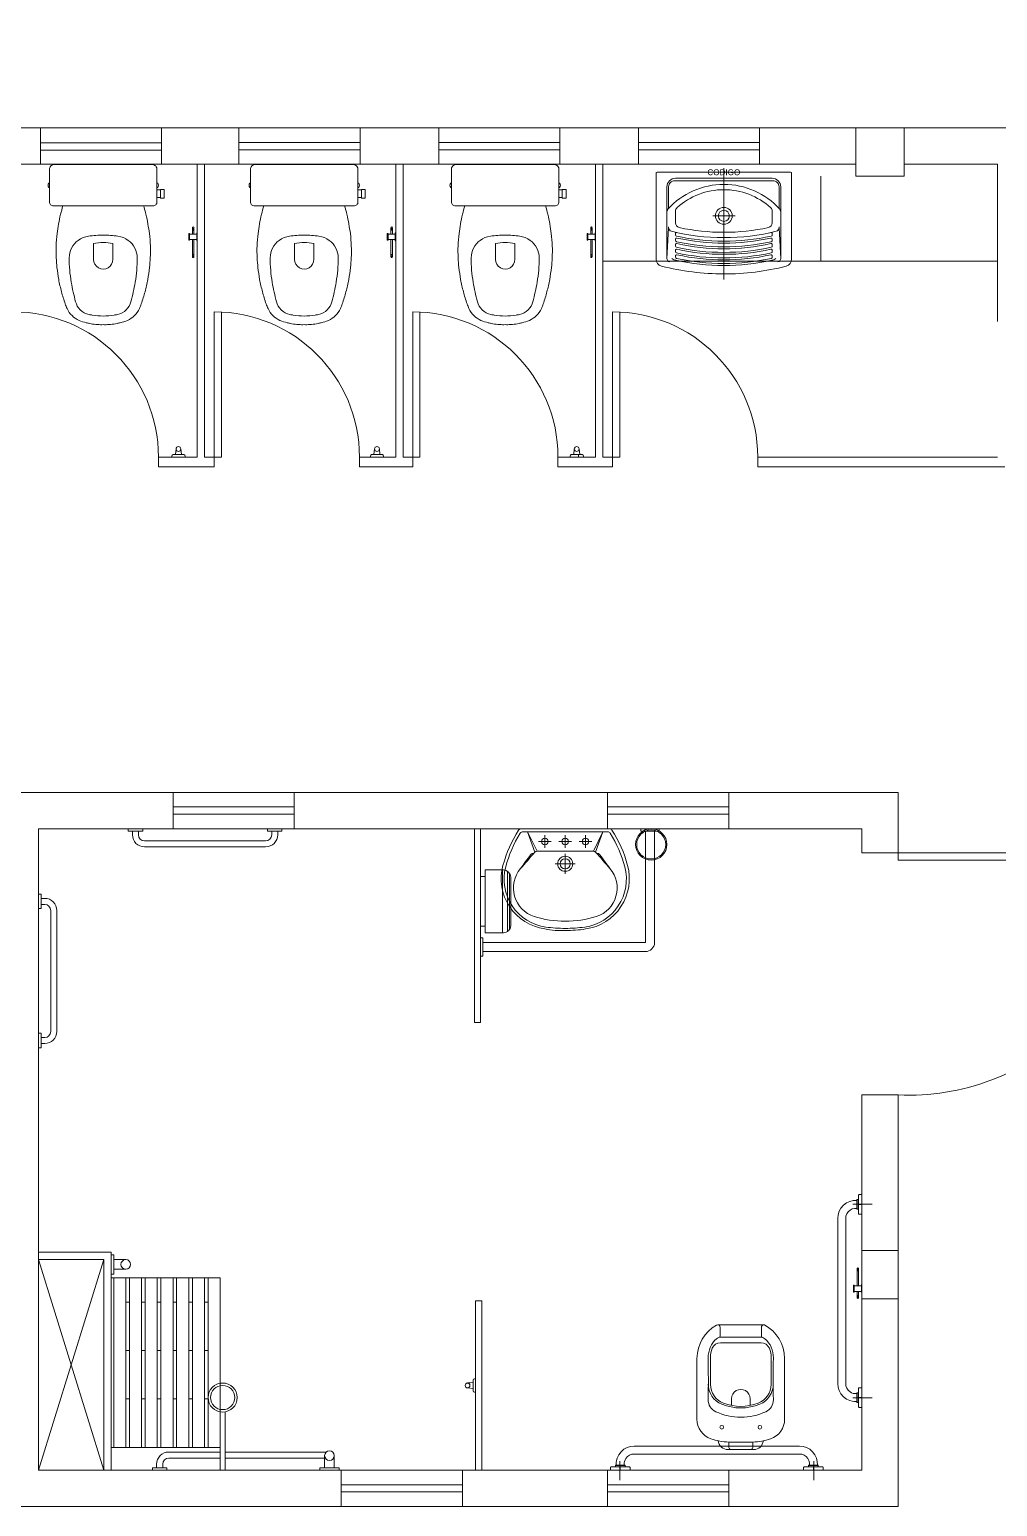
# Model space of a CAD drawing. Header units: millimetres. Extents: x 206 to 837, y 40 to 323.
# Drawn here: x 692.22 to 696.21, y 267.4 to 273.5 of the extents above; entities that cross this region are included whole.
import ezdxf
from ezdxf.enums import TextEntityAlignment as Align

# ---------------------------------------------------------------- set-up
doc = ezdxf.new("R2010")
doc.units = ezdxf.units.MM
doc.linetypes.add('CONTINU', pattern=[0])
doc.linetypes.add('HIDDEN2', pattern=[4.7625, 3.175, -1.5875])
doc.layers.add('I-ARQ', color=8, linetype='Continuous', lineweight=0)
doc.styles.get("Standard").update_dxf_attribs({"font": 'arial.ttf'})

msp = doc.modelspace()

# ---------------------------------------------------------------- linework, layer by layer
at = {"layer": 'I-ARQ'}
for p, q in [((689.684, 273.0968), (695.629, 273.0968)), ((689.684, 273.0968), (695.629, 273.0968)), ((695.829, 273.0968), (695.629, 273.0968)), ((695.629, 273.0968), (695.629, 272.8968)), ((695.829, 273.0968), (696.364, 273.0968)), ((695.829, 273.0968), (696.364, 273.0968)), ((695.829, 272.8968), (695.829, 273.0968)), ((689.684, 272.9468), (694.584, 272.9468)), ((689.684, 272.9468), (694.584, 272.9468)), ((692.3197, 272.945), (692.7221, 272.945)), ((692.909, 271.7368), (692.909, 272.945)), ((692.939, 271.7368), (692.939, 272.945)), ((693.1497, 272.945), (693.5521, 272.945)), ((693.729, 272.9468), (693.729, 271.7368)), ((693.759, 272.9468), (693.759, 271.7368)), ((693.9797, 272.945), (694.3821, 272.945)), ((694.554, 272.9468), (694.554, 271.7368)), ((694.584, 272.9468), (695.629, 272.9468)), ((694.584, 272.9468), (694.584, 271.7368)), ((694.584, 272.9468), (695.629, 272.9468)), ((695.829, 272.9468), (696.214, 272.9468)), ((695.829, 272.9468), (696.214, 272.9468)), ((696.214, 272.2968), (696.214, 272.9468)), ((692.2989, 272.7917), (692.2989, 272.9242)), ((692.7429, 272.9242), (692.7429, 272.7917)), ((693.1289, 272.7917), (693.1289, 272.9242)), ((693.5729, 272.9242), (693.5729, 272.7917)), ((693.9589, 272.7917), (693.9589, 272.9242)), ((694.4029, 272.9242), (694.4029, 272.7917)), ((695.084, 272.9309), (695.084, 272.4706)), ((695.484, 272.5468), (695.484, 272.8968)), ((695.629, 272.8968), (695.829, 272.8968)), ((692.7259, 272.775), (692.3159, 272.775)), ((693.5559, 272.775), (693.1459, 272.775)), ((694.3859, 272.775), (693.9759, 272.775)), ((692.874, 272.6339), (692.874, 272.6597)), ((692.8776, 272.6339), (692.8776, 272.6597)), ((692.8776, 272.6584), (692.907, 272.6584)), ((692.8893, 272.6846), (692.8893, 272.6584)), ((692.8953, 272.6807), (692.8893, 272.6807)), ((692.8953, 272.6786), (692.8893, 272.6786)), ((692.8953, 272.6746), (692.8893, 272.6746)), ((692.8953, 272.6846), (692.8953, 272.6584)), ((692.907, 272.6318), (692.907, 272.6618)), ((693.694, 272.6339), (693.694, 272.6597)), ((693.6976, 272.6339), (693.6976, 272.6597)), ((693.6976, 272.6584), (693.727, 272.6584)), ((693.7093, 272.6846), (693.7093, 272.6584)), ((693.7153, 272.6807), (693.7093, 272.6807)), ((693.7153, 272.6786), (693.7093, 272.6786)), ((693.7153, 272.6746), (693.7093, 272.6746)), ((693.7153, 272.6846), (693.7153, 272.6584)), ((693.727, 272.6318), (693.727, 272.6618)), ((694.519, 272.6339), (694.519, 272.6597)), ((694.5226, 272.6339), (694.5226, 272.6597)), ((694.5226, 272.6584), (694.552, 272.6584)), ((694.5343, 272.6846), (694.5343, 272.6584)), ((694.5403, 272.6807), (694.5343, 272.6807)), ((694.5403, 272.6786), (694.5343, 272.6786)), ((694.5403, 272.6746), (694.5343, 272.6746)), ((694.5403, 272.6846), (694.5403, 272.6584)), ((694.552, 272.6318), (694.552, 272.6618)), ((694.849, 272.5555), (694.856, 272.6844)), ((695.319, 272.5555), (695.312, 272.6844)), ((692.8776, 272.6353), (692.907, 272.6353)), ((692.8893, 272.6353), (692.8893, 272.5638)), ((692.8953, 272.6353), (692.8953, 272.5638)), ((693.6976, 272.6353), (693.727, 272.6353)), ((693.7093, 272.6353), (693.7093, 272.5638)), ((693.7153, 272.6353), (693.7153, 272.5638)), ((694.5226, 272.6353), (694.552, 272.6353)), ((694.5343, 272.6353), (694.5343, 272.5638)), ((694.5403, 272.6353), (694.5403, 272.5638)), ((692.8953, 272.5738), (692.8893, 272.5738)), ((692.8953, 272.5688), (692.8893, 272.5688)), ((692.8953, 272.5655), (692.8893, 272.5655)), ((692.8952, 272.563), (692.8894, 272.563)), ((693.7153, 272.5738), (693.7093, 272.5738)), ((693.7153, 272.5688), (693.7093, 272.5688)), ((693.7153, 272.5655), (693.7093, 272.5655)), ((693.7152, 272.563), (693.7094, 272.563)), ((694.5403, 272.5738), (694.5343, 272.5738)), ((694.5403, 272.5688), (694.5343, 272.5688)), ((694.5403, 272.5655), (694.5343, 272.5655)), ((694.5402, 272.563), (694.5344, 272.563)), ((692.979, 271.7368), (692.979, 272.3368)), ((693.009, 272.3368), (693.009, 271.7368)), ((693.799, 271.7368), (693.799, 272.3368)), ((693.829, 272.3368), (693.829, 271.7368)), ((694.624, 271.7368), (694.624, 272.3368)), ((694.654, 272.3368), (694.654, 271.7368)), ((692.749, 271.7368), (692.909, 271.7368)), ((692.749, 271.7368), (692.749, 271.6968)), ((692.8041, 271.7368), (692.8041, 271.7418)), ((692.859, 271.7368), (692.8041, 271.7368)), ((692.854, 271.7468), (692.8091, 271.7468)), ((692.8188, 271.7468), (692.8214, 271.7703)), ((692.8439, 271.7468), (692.8414, 271.7703)), ((692.859, 271.7368), (692.859, 271.7418)), ((692.979, 271.7368), (692.939, 271.7368)), ((692.979, 271.7368), (692.979, 271.6968)), ((693.009, 271.7368), (692.979, 271.7368)), ((693.579, 271.7368), (693.729, 271.7368)), ((693.579, 271.7368), (693.579, 271.6968)), ((693.6241, 271.7368), (693.6241, 271.7418)), ((693.679, 271.7368), (693.6241, 271.7368)), ((693.674, 271.7468), (693.6291, 271.7468)), ((693.6388, 271.7468), (693.6414, 271.7703)), ((693.6639, 271.7468), (693.6614, 271.7703)), ((693.679, 271.7368), (693.679, 271.7418)), ((693.799, 271.7368), (693.759, 271.7368)), ((693.799, 271.7368), (693.799, 271.6968)), ((693.829, 271.7368), (693.799, 271.7368)), ((694.399, 271.7368), (694.554, 271.7368)), ((694.399, 271.7368), (694.399, 271.6968)), ((694.4491, 271.7368), (694.4491, 271.7418)), ((694.504, 271.7368), (694.4491, 271.7368)), ((694.499, 271.7468), (694.4541, 271.7468)), ((694.4638, 271.7468), (694.4664, 271.7703)), ((694.484, 271.7368), (694.484, 271.7468)), ((694.4889, 271.7468), (694.4864, 271.7703)), ((694.504, 271.7368), (694.504, 271.7418)), ((694.624, 271.7368), (694.584, 271.7368)), ((694.624, 271.7368), (694.624, 271.6968)), ((694.654, 271.7368), (694.624, 271.7368)), ((695.224, 271.7368), (695.224, 271.6968)), ((695.224, 271.7368), (696.214, 271.7368)), ((695.224, 271.7368), (695.224, 271.6968)), ((692.909, 271.6968), (692.749, 271.6968)), ((692.979, 271.6968), (692.759, 271.6968)), ((693.739, 271.6968), (693.579, 271.6968)), ((693.799, 271.6968), (693.579, 271.6968)), ((694.559, 271.6968), (694.399, 271.6968)), ((694.624, 271.6968), (694.404, 271.6968)), ((696.244, 271.6968), (695.224, 271.6968)), ((695.804, 270.3512), (692.109, 270.3512)), ((692.809, 270.2012), (692.809, 270.3512)), ((693.309, 270.2012), (693.309, 270.3512)), ((694.604, 270.2012), (694.604, 270.3512)), ((695.104, 270.2012), (695.104, 270.3512)), ((695.804, 270.1012), (695.804, 270.3512)), ((695.654, 270.2012), (692.254, 270.2012)), ((692.254, 267.5512), (692.254, 270.2012)), ((692.624, 270.1912), (692.624, 270.2012)), ((692.684, 270.1912), (692.684, 270.2012)), ((693.199, 270.1912), (693.199, 270.2012)), ((693.259, 270.1912), (693.259, 270.2012)), ((694.054, 269.4012), (694.054, 270.2012)), ((694.054, 269.4012), (694.054, 270.2012)), ((694.079, 269.4012), (694.079, 270.2012)), ((694.079, 269.4012), (694.079, 270.2012)), ((694.6112, 270.2012), (694.2468, 270.2012)), ((695.654, 270.1012), (695.654, 270.2012)), ((692.624, 270.1912), (692.684, 270.1912)), ((692.6415, 270.1762), (692.6415, 270.1912)), ((692.6665, 270.1912), (692.6665, 270.1762)), ((692.6915, 270.1512), (693.1915, 270.1512)), ((693.199, 270.1912), (693.259, 270.1912)), ((693.2165, 270.1762), (693.2165, 270.1912)), ((693.2415, 270.1912), (693.2415, 270.1762)), ((693.1915, 270.1262), (692.6915, 270.1262)), ((695.654, 270.1012), (695.804, 270.1012)), ((695.804, 270.1012), (696.804, 270.1012)), ((695.804, 270.0712), (695.804, 270.1012)), ((694.0981, 270.0312), (694.174, 270.0312)), ((694.0981, 269.7712), (694.0981, 270.0312)), ((694.1696, 269.7712), (694.1696, 270.0312)), ((694.19, 269.7758), (694.19, 270.0266)), ((694.1993, 269.7851), (694.1993, 270.0173)), ((696.804, 270.0712), (695.804, 270.0712)), ((694.079, 270.0042), (694.0981, 270.0042)), ((694.079, 270.0042), (694.079, 269.7983)), ((694.204, 269.8012), (694.204, 270.0012)), ((692.264, 269.9312), (692.254, 269.9312)), ((692.264, 269.8712), (692.264, 269.9312)), ((692.264, 269.9137), (692.279, 269.9137)), ((692.264, 269.8712), (692.254, 269.8712)), ((692.279, 269.8887), (692.264, 269.8887)), ((692.304, 269.3637), (692.304, 269.8637)), ((692.329, 269.8637), (692.329, 269.3637)), ((694.079, 269.7983), (694.0981, 269.7983)), ((694.0981, 269.7712), (694.174, 269.7712)), ((692.264, 269.3562), (692.254, 269.3562)), ((692.264, 269.2962), (692.264, 269.3562)), ((694.054, 269.4012), (694.079, 269.4012)), ((694.054, 269.4012), (694.079, 269.4012)), ((692.264, 269.2962), (692.254, 269.2962)), ((692.264, 269.3387), (692.279, 269.3387)), ((692.279, 269.3137), (692.264, 269.3137)), ((695.654, 268.4593), (695.654, 269.1012)), ((695.654, 269.1012), (695.804, 269.1012)), ((695.804, 268.4593), (695.804, 269.1012)), ((695.6173, 268.6502), (695.6961, 268.6502)), ((692.254, 268.4512), (692.554, 268.4512)), ((692.554, 268.4512), (692.554, 267.5512)), ((692.564, 268.4412), (692.554, 268.4412)), ((692.564, 268.3612), (692.564, 268.4412)), ((695.804, 268.4593), (695.654, 268.4593)), ((695.654, 268.4593), (695.654, 268.2593)), ((695.804, 268.2593), (695.804, 268.4593)), ((692.254, 268.4212), (692.524, 268.4212)), ((692.524, 268.4212), (692.254, 267.5512)), ((692.524, 267.5512), (692.254, 268.4212)), ((692.524, 268.4212), (692.524, 267.5512)), ((692.564, 268.4212), (692.614, 268.4212)), ((692.564, 268.3812), (692.614, 268.3812)), ((695.6343, 268.3128), (695.6343, 268.3842)), ((695.6403, 268.3826), (695.6343, 268.3826)), ((695.6403, 268.3793), (695.6343, 268.3793)), ((695.6403, 268.3742), (695.6343, 268.3742)), ((695.6402, 268.3851), (695.6344, 268.3851)), ((695.6403, 268.3128), (695.6403, 268.3842)), ((692.564, 268.3612), (692.554, 268.3612)), ((692.554, 268.3455), (693.004, 268.3455)), ((692.564, 267.6455), (692.564, 268.3455)), ((692.614, 267.6455), (692.614, 268.3455)), ((692.624, 268.3455), (692.954, 268.3455)), ((692.629, 267.6455), (692.629, 268.3455)), ((692.679, 267.6455), (692.679, 268.3455)), ((692.694, 267.6455), (692.694, 268.3455)), ((692.744, 267.6455), (692.744, 268.3455)), ((692.759, 267.6455), (692.759, 268.3455)), ((692.809, 267.6455), (692.809, 268.3455)), ((692.824, 267.6455), (692.824, 268.3455)), ((692.874, 267.6455), (692.874, 268.3455)), ((692.889, 267.6455), (692.889, 268.3455)), ((692.939, 267.6455), (692.939, 268.3455)), ((692.954, 267.6455), (692.954, 268.3455)), ((693.004, 267.6455), (693.004, 268.3455)), ((695.619, 268.3141), (695.619, 268.2883)), ((695.6226, 268.3141), (695.6226, 268.2883)), ((695.6226, 268.3128), (695.652, 268.3128)), ((695.652, 268.3162), (695.652, 268.2862)), ((692.629, 268.2455), (692.614, 268.2455)), ((692.694, 268.2455), (692.679, 268.2455)), ((692.759, 268.2455), (692.744, 268.2455)), ((692.824, 268.2455), (692.809, 268.2455)), ((692.889, 268.2455), (692.874, 268.2455)), ((692.954, 268.2455), (692.939, 268.2455)), ((694.059, 268.2512), (694.059, 267.5512)), ((694.059, 268.2512), (694.084, 268.2512)), ((694.059, 268.2512), (694.059, 267.5512)), ((694.059, 268.2512), (694.084, 268.2512)), ((694.084, 268.2512), (694.084, 267.5512)), ((694.084, 268.2512), (694.084, 267.5512)), ((695.6226, 268.2896), (695.652, 268.2896)), ((695.6343, 268.2635), (695.6343, 268.2896)), ((695.6403, 268.2735), (695.6343, 268.2735)), ((695.6403, 268.2695), (695.6343, 268.2695)), ((695.6403, 268.2673), (695.6343, 268.2673)), ((695.6403, 268.2635), (695.6403, 268.2896)), ((695.654, 268.2593), (695.804, 268.2593)), ((695.654, 267.5512), (695.654, 268.2593)), ((695.804, 267.4012), (695.804, 268.2593)), ((692.629, 268.0455), (692.614, 268.0455)), ((692.694, 268.0455), (692.679, 268.0455)), ((692.759, 268.0455), (692.744, 268.0455)), ((692.824, 268.0455), (692.809, 268.0455)), ((692.889, 268.0455), (692.874, 268.0455)), ((692.954, 268.0455), (692.939, 268.0455)), ((694.049, 267.9139), (694.0256, 267.9114)), ((694.049, 267.9136), (694.0256, 267.911)), ((694.049, 267.8889), (694.0256, 267.8914)), ((694.049, 267.8885), (694.0256, 267.891)), ((694.049, 267.8788), (694.049, 267.9236)), ((694.049, 267.9236), (694.049, 267.8788)), ((694.059, 267.9286), (694.054, 267.9286)), ((694.059, 267.9286), (694.054, 267.9286)), ((694.059, 267.8738), (694.059, 267.9286)), ((694.059, 267.9286), (694.059, 267.8738)), ((692.629, 267.8455), (692.614, 267.8455)), ((692.694, 267.8455), (692.679, 267.8455)), ((692.759, 267.8455), (692.744, 267.8455)), ((692.824, 267.8455), (692.809, 267.8455)), ((692.889, 267.8455), (692.874, 267.8455)), ((692.954, 267.8455), (692.939, 267.8455)), ((694.059, 267.8738), (694.054, 267.8738)), ((694.059, 267.8738), (694.054, 267.8738)), ((695.6173, 267.8502), (695.6961, 267.8502)), ((693.004, 267.5512), (693.004, 267.7921)), ((693.024, 267.5512), (693.024, 267.7921)), ((692.554, 267.6455), (693.004, 267.6455)), ((692.954, 267.6455), (692.564, 267.6455)), ((692.7415, 267.5762), (692.7415, 267.5612)), ((692.7665, 267.5612), (692.7665, 267.5762)), ((693.004, 267.6262), (692.7915, 267.6262)), ((692.7915, 267.6012), (693.004, 267.6012)), ((693.4421, 267.6262), (693.024, 267.6262)), ((693.024, 267.6012), (693.4353, 267.6012)), ((693.4353, 267.5612), (693.4353, 267.6112)), ((693.4753, 267.5612), (693.4753, 267.6112)), ((694.6551, 267.588), (694.6551, 267.5092)), ((695.4551, 267.588), (695.4551, 267.5092)), ((692.254, 267.5512), (695.654, 267.5512)), ((692.554, 267.5512), (694.0565, 267.5512)), ((692.724, 267.5612), (692.784, 267.5612)), ((692.724, 267.5612), (692.724, 267.5512)), ((692.784, 267.5612), (692.784, 267.5512)), ((693.4953, 267.5612), (693.4153, 267.5612)), ((693.4153, 267.5612), (693.4153, 267.5512)), ((693.4953, 267.5612), (693.4953, 267.5512)), ((693.504, 267.5512), (693.504, 267.4012)), ((694.004, 267.5512), (694.004, 267.4012)), ((694.604, 267.5512), (694.604, 267.4012)), ((695.104, 267.5512), (695.104, 267.4012)), ((692.109, 267.4012), (695.804, 267.4012))]:
    msp.add_line(p, q, dxfattribs=at)
at = {"layer": 'I-ARQ', "linetype": 'HIDDEN2'}
for p, q in [((692.2615, 273.0968), (692.2615, 272.9468)), ((692.2615, 273.095), (692.2615, 272.945)), ((692.7615, 272.945), (692.7615, 273.095)), ((692.7615, 272.945), (692.7615, 273.095)), ((693.0815, 273.0968), (693.0815, 272.9468)), ((693.0815, 273.0968), (693.0815, 272.9468)), ((693.5815, 272.9468), (693.5815, 273.0968)), ((693.5815, 272.9468), (693.5815, 273.0968)), ((693.9065, 273.0968), (693.9065, 272.9468)), ((693.9065, 273.0968), (693.9065, 272.9468)), ((694.4065, 272.9468), (694.4065, 273.0968)), ((694.4065, 272.9468), (694.4065, 273.0968)), ((694.7315, 273.0968), (694.7315, 272.9468)), ((694.7315, 273.0968), (694.7315, 272.9468)), ((695.2315, 272.9468), (695.2315, 273.0968)), ((695.2315, 272.9468), (695.2315, 273.0968)), ((692.7615, 273.035), (692.2615, 273.035)), ((692.7615, 273.035), (692.2615, 273.035)), ((692.2615, 273.005), (692.7615, 273.005)), ((692.2615, 273.005), (692.7615, 273.005)), ((693.5815, 273.0368), (693.0815, 273.0368)), ((693.5815, 273.0368), (693.0815, 273.0368)), ((693.0815, 273.0068), (693.5815, 273.0068)), ((693.0815, 273.0068), (693.5815, 273.0068)), ((694.4065, 273.0368), (693.9065, 273.0368)), ((694.4065, 273.0368), (693.9065, 273.0368)), ((693.9065, 273.0068), (694.4065, 273.0068)), ((693.9065, 273.0068), (694.4065, 273.0068)), ((695.2315, 273.0368), (694.7315, 273.0368)), ((695.2315, 273.0368), (694.7315, 273.0368)), ((694.7315, 273.0068), (695.2315, 273.0068)), ((694.7315, 273.0068), (695.2315, 273.0068)), ((696.214, 272.5468), (694.584, 272.5468)), ((693.309, 270.2912), (692.809, 270.2912)), ((693.309, 270.2612), (692.809, 270.2612)), ((694.604, 270.2912), (695.104, 270.2912)), ((694.604, 270.2612), (695.104, 270.2612)), ((694.004, 267.4912), (693.504, 267.4912)), ((694.004, 267.4612), (693.504, 267.4612)), ((694.604, 267.4912), (695.104, 267.4912)), ((694.604, 267.4612), (695.104, 267.4612))]:
    msp.add_line(p, q, dxfattribs=at)
at = {"layer": 'I-ARQ', "linetype": 'ByBlock'}
for p, q in [((692.7729, 272.843), (692.7569, 272.843)), ((692.7569, 272.807), (692.7569, 272.843)), ((692.7729, 272.843), (692.7729, 272.807)), ((693.6029, 272.843), (693.5869, 272.843)), ((693.5869, 272.807), (693.5869, 272.843)), ((693.6029, 272.843), (693.6029, 272.807)), ((694.4329, 272.843), (694.4169, 272.843)), ((694.4169, 272.807), (694.4169, 272.843)), ((694.4329, 272.843), (694.4329, 272.807)), ((692.7729, 272.807), (692.7569, 272.807)), ((693.6029, 272.807), (693.5869, 272.807)), ((694.4329, 272.807), (694.4169, 272.807))]:
    msp.add_line(p, q, dxfattribs=at)
at = {"layer": 'I-ARQ', "extrusion": (-2.21397e-44, -1.84636e-46, -1)}
for p, q in [((694.7415, 270.2012), (694.7415, 270.1918)), ((694.8165, 270.2012), (694.8165, 270.1918)), ((694.7415, 270.1918), (694.8165, 270.1918)), ((694.7603, 270.1918), (694.7603, 269.7312)), ((694.7978, 270.1918), (694.7978, 269.7312)), ((694.079, 269.75), (694.0884, 269.75)), ((694.0884, 269.75), (694.0884, 269.675)), ((694.7603, 269.7312), (694.0884, 269.7312)), ((694.079, 269.675), (694.0884, 269.675)), ((694.0884, 269.6937), (694.7603, 269.6937))]:
    msp.add_line(p, q, dxfattribs=at)
at = {"layer": 'I-ARQ', "linetype": 'Continuous'}
for p, q in [((694.2538, 270.1886), (694.5844, 270.1886)), ((694.429, 270.1886), (694.2736, 270.1886)), ((694.2736, 270.1886), (694.3129, 270.1088)), ((694.2736, 270.1886), (694.3035, 270.1045)), ((694.3713, 270.1487), (694.3188, 270.1487)), ((694.345, 270.175), (694.345, 270.1225)), ((694.429, 270.1487), (694.4028, 270.1487)), ((694.429, 270.1886), (694.6043, 270.1886)), ((694.429, 270.175), (694.429, 270.1225)), ((694.429, 270.1487), (694.4553, 270.1487)), ((694.4868, 270.1487), (694.5393, 270.1487)), ((694.513, 270.175), (694.513, 270.1225)), ((694.5844, 270.1886), (694.5451, 270.1088)), ((694.5844, 270.1886), (694.5546, 270.1045)), ((694.3129, 270.1088), (694.5451, 270.1088)), ((694.429, 270.0153), (694.429, 270.0973)), ((694.388, 270.0563), (694.47, 270.0563)), ((695.0587, 268.1512), (695.2515, 268.1512)), ((695.0691, 268.1412), (695.0691, 268.1054)), ((695.2389, 268.1412), (695.2389, 268.1054)), ((695.0704, 268.0772), (695.2376, 268.0772)), ((695.0726, 268.1012), (695.2355, 268.1012)), ((694.9731, 268.0129), (694.9731, 267.7618)), ((695.335, 268.0129), (695.335, 267.7619)), ((695.1156, 267.8464), (695.1156, 267.8182)), ((695.1925, 267.8474), (695.1925, 267.8182)), ((695.1009, 267.6364), (695.1138, 267.6364)), ((695.1049, 267.6673), (695.1049, 267.6453)), ((695.1138, 267.6364), (695.2072, 267.6364)), ((695.2032, 267.6673), (695.2032, 267.6453))]:
    msp.add_line(p, q, dxfattribs=at)
at = {"layer": 'I-ARQ'}
for points in [[(775.2188, 273.0175, 0.40469), (765.2241, 282.6913, 0), (677.0038, 282.6913, 3059019602.697577)], [(694.804, 272.555, 0.342862), (694.8266, 272.526, 0.062239), (695.084, 272.4935, 0.062209), (695.3414, 272.5254, 0.343429), (695.364, 272.5545), (695.364, 272.9095, 0.414214), (695.36, 272.9135), (694.808, 272.9135, 0.414214), (694.804, 272.9095), (694.804, 272.555)], [(695.319, 272.7522), (695.319, 272.8535, 0.414214), (695.284, 272.8885), (695.084, 272.8885), (694.884, 272.8885, 0.414214), (694.849, 272.8535), (694.849, 272.7522)], [(694.8533, 272.7614, -0.211535), (695.084, 272.8635, -0.216945)], [(694.856, 272.7643), (694.856, 272.8535, -0.414214), (694.881, 272.8785), (695.084, 272.8785), (695.287, 272.8785, -0.414214), (695.312, 272.8535), (695.312, 272.7643)], [(695.284, 272.7045), (695.284, 272.7526, 0.213041), (695.2774, 272.7675, 0.18486), (695.084, 272.8415, 0.18486), (694.8907, 272.7675, 0.213041), (694.884, 272.7526), (694.884, 272.7045)], [(695.3148, 272.7614, 0.211535), (695.084, 272.8635, 0.216945)], [(694.849, 272.7522), (694.849, 272.5577, 0.351315), (694.8608, 272.543, 0.351315)], [(694.884, 272.7045, 0.353644), (694.8998, 272.685, 0.053117), (695.084, 272.6655, 0.053117), (695.2682, 272.685, 0.353644), (695.284, 272.7045)], [(695.3073, 272.543, 0.351315), (695.319, 272.5577), (695.319, 272.7522)], [(694.8674, 272.6699, -0.344711), (694.856, 272.6844), (694.856, 272.6882)], [(694.8901, 272.6646, 0.47929), (694.884, 272.6597), (694.884, 272.6546, 0.352342), (694.888, 272.6497, 0.054267), (695.084, 272.6285, 0.054267), (695.2801, 272.6497, 0.352342), (695.284, 272.6546), (695.284, 272.6597, 0.47929), (695.278, 272.6646)], [(695.3006, 272.6699, 0.344711), (695.312, 272.6844), (695.312, 272.6882)], [(694.8693, 272.5569, 0.116463), (694.8863, 272.5499, 0.054267), (695.084, 272.5285, 0.054267)], [(695.084, 272.5285, 0.054267), (695.2818, 272.5499, 0.116463), (695.2988, 272.5569)]]:
    msp.add_lwpolyline(points, format="xyb", dxfattribs=at)
at = {"layer": 'I-ARQ', "linetype": 'ByBlock'}
for points in [[(692.2989, 272.869), (692.2989, 272.851), (692.296, 272.851, -0.197763), (692.2958, 272.8511, -0.161404), (692.2929, 272.86, -0.158802), (692.2958, 272.8689, -0.197763), (692.296, 272.869)], [(692.7457, 272.869, -0.197763), (692.7459, 272.8689, -0.15883), (692.7489, 272.86, -0.161377), (692.7459, 272.8511, -0.197763), (692.7457, 272.851), (692.7429, 272.851), (692.7429, 272.869)], [(693.1289, 272.869), (693.1289, 272.851), (693.126, 272.851, -0.197763), (693.1258, 272.8511, -0.161404), (693.1229, 272.86, -0.158802), (693.1258, 272.8689, -0.197763), (693.126, 272.869)], [(693.5757, 272.869, -0.197763), (693.5759, 272.8689, -0.15883), (693.5789, 272.86, -0.161377), (693.5759, 272.8511, -0.197763), (693.5757, 272.851), (693.5729, 272.851), (693.5729, 272.869)], [(693.9589, 272.869), (693.9589, 272.851), (693.956, 272.851, -0.197763), (693.9558, 272.8511, -0.161404), (693.9529, 272.86, -0.158802), (693.9558, 272.8689, -0.197763), (693.956, 272.869)], [(694.4057, 272.869, -0.197763), (694.4059, 272.8689, -0.15883), (694.4089, 272.86, -0.161377), (694.4059, 272.8511, -0.197763), (694.4057, 272.851), (694.4029, 272.851), (694.4029, 272.869)]]:
    msp.add_lwpolyline(points, format="xyb", close=True, dxfattribs=at)
for points in [[(692.7569, 272.8405), (692.7569, 272.8095), (692.7429, 272.8095), (692.7429, 272.8405)], [(693.5869, 272.8405), (693.5869, 272.8095), (693.5729, 272.8095), (693.5729, 272.8405)], [(694.4169, 272.8405), (694.4169, 272.8095), (694.4029, 272.8095), (694.4029, 272.8405)]]:
    msp.add_lwpolyline(points, close=True, dxfattribs=at)
at = {"layer": 'I-ARQ'}
for points in [[(692.6879, 272.775, 0.003882), (692.6974, 272.74, -0.024258), (692.7114, 272.66, -0.02486), (692.7154, 272.61, -0.033324), (692.7149, 272.56, -0.02486), (692.7119, 272.52, -0.012268), (692.7049, 272.47, -0.015806), (692.6934, 272.42, -0.026699), (692.6779, 272.37, -0.021919), (692.6704, 272.35, -0.174675), (692.6209, 272.3015, -0.045452), (692.5909, 272.292, -0.022856), (692.578, 272.2888, -0.041289), (692.5513, 272.2848, -0.039166), (692.5456, 272.2844, -0.012899), (692.5437, 272.2844, -0.04333), (692.5209, 272.284, -0.04333), (692.498, 272.2844, -0.052091), (692.4905, 272.2848, -0.041289), (692.4637, 272.2888, -0.022856), (692.4509, 272.292, -0.045452), (692.4209, 272.3015, -0.174675), (692.3714, 272.35, -0.021919), (692.3639, 272.37, -0.026699), (692.3484, 272.42, -0.015806), (692.3369, 272.47, -0.012268), (692.3299, 272.52, -0.02486), (692.3269, 272.56, -0.033324), (692.3264, 272.61, -0.02486), (692.3304, 272.66, -0.024258), (692.3444, 272.74, 0.003882), (692.3539, 272.775)], [(693.5179, 272.775, 0.003882), (693.5274, 272.74, -0.024258), (693.5414, 272.66, -0.02486), (693.5454, 272.61, -0.033324), (693.5449, 272.56, -0.02486), (693.5419, 272.52, -0.012268), (693.5349, 272.47, -0.015806), (693.5234, 272.42, -0.026699), (693.5079, 272.37, -0.021919), (693.5004, 272.35, -0.174675), (693.4509, 272.3015, -0.045452), (693.4209, 272.292, -0.022856), (693.408, 272.2888, -0.041289), (693.3813, 272.2848, -0.039166), (693.3756, 272.2844, -0.012899), (693.3737, 272.2844, -0.04333), (693.3509, 272.284, -0.04333), (693.328, 272.2844, -0.052091), (693.3205, 272.2848, -0.041289), (693.2937, 272.2888, -0.022856), (693.2809, 272.292, -0.045452), (693.2509, 272.3015, -0.174675), (693.2014, 272.35, -0.021919), (693.1939, 272.37, -0.026699), (693.1784, 272.42, -0.015806), (693.1669, 272.47, -0.012268), (693.1599, 272.52, -0.02486), (693.1569, 272.56, -0.033324), (693.1564, 272.61, -0.02486), (693.1604, 272.66, -0.024258), (693.1744, 272.74, 0.003882), (693.1839, 272.775)], [(694.3479, 272.775, 0.003882), (694.3574, 272.74, -0.024258), (694.3714, 272.66, -0.02486), (694.3754, 272.61, -0.033324), (694.3749, 272.56, -0.02486), (694.3719, 272.52, -0.012268), (694.3649, 272.47, -0.015806), (694.3534, 272.42, -0.026699), (694.3379, 272.37, -0.021919), (694.3304, 272.35, -0.174675), (694.2809, 272.3015, -0.045452), (694.2509, 272.292, -0.022856), (694.238, 272.2888, -0.041289), (694.2113, 272.2848, -0.039166), (694.2056, 272.2844, -0.012899), (694.2037, 272.2844, -0.04333), (694.1809, 272.284, -0.04333), (694.158, 272.2844, -0.052091), (694.1505, 272.2848, -0.041289), (694.1237, 272.2888, -0.022856), (694.1109, 272.292, -0.045452), (694.0809, 272.3015, -0.174675), (694.0314, 272.35, -0.021919), (694.0239, 272.37, -0.026699), (694.0084, 272.42, -0.015806), (693.9969, 272.47, -0.012268), (693.9899, 272.52, -0.02486), (693.9869, 272.56, -0.033324), (693.9864, 272.61, -0.02486), (693.9904, 272.66, -0.024258), (694.0044, 272.74, 0.003882), (694.0139, 272.775)], [(692.4173, 272.6323, 0.234638), (692.3804, 272.56, 0.044666), (692.3889, 272.459, 0.031515), (692.407, 272.3785, 0.151063), (692.4257, 272.3457, 0.148094), (692.4621, 272.3257, 0.031073), (692.4757, 272.3235, 0.035055), (692.5209, 272.3195, 0.035055), (692.566, 272.3235, 0.031073), (692.5796, 272.3257, 0.148094), (692.6161, 272.3457, 0.151063), (692.6347, 272.3785, 0.031515), (692.6528, 272.459, 0.044666), (692.6614, 272.56, 0.234638), (692.6244, 272.6323, 0.129345), (692.5817, 272.6494, 0.041331), (692.5209, 272.654, 0.041331), (692.46, 272.6494, 0.129345)], [(693.2473, 272.6323, 0.234638), (693.2104, 272.56, 0.044666), (693.2189, 272.459, 0.031515), (693.237, 272.3785, 0.151063), (693.2557, 272.3457, 0.148094), (693.2921, 272.3257, 0.031073), (693.3057, 272.3235, 0.035055), (693.3509, 272.3195, 0.035055), (693.396, 272.3235, 0.031073), (693.4096, 272.3257, 0.148094), (693.4461, 272.3457, 0.151063), (693.4647, 272.3785, 0.031515), (693.4828, 272.459, 0.044666), (693.4914, 272.56, 0.234638), (693.4544, 272.6323, 0.129345), (693.4117, 272.6494, 0.041331), (693.3509, 272.654, 0.041331), (693.29, 272.6494, 0.129345)], [(694.0773, 272.6323, 0.234638), (694.0404, 272.56, 0.044666), (694.0489, 272.459, 0.031515), (694.067, 272.3785, 0.151063), (694.0857, 272.3457, 0.148094), (694.1221, 272.3257, 0.031073), (694.1357, 272.3235, 0.035055), (694.1809, 272.3195, 0.035055), (694.226, 272.3235, 0.031073), (694.2396, 272.3257, 0.148094), (694.2761, 272.3457, 0.151063), (694.2947, 272.3785, 0.031515), (694.3128, 272.459, 0.044666), (694.3214, 272.56, 0.234638), (694.2844, 272.6323, 0.129345), (694.2417, 272.6494, 0.041331), (694.1809, 272.654, 0.041331), (694.12, 272.6494, 0.129345)], [(695.084, 272.6205, -0.054577), (694.8901, 272.6416, 0.47929), (694.884, 272.6367), (694.884, 272.6316, 0.352342), (694.888, 272.6267, 0.054267), (695.084, 272.6055, 0.054267), (695.2801, 272.6267, 0.352342), (695.284, 272.6316), (695.284, 272.6367, 0.47929), (695.278, 272.6416, -0.054577)], [(695.084, 272.5975, -0.054577), (694.8901, 272.6186, 0.47929), (694.884, 272.6137), (694.884, 272.6086, 0.352342), (694.888, 272.6037, 0.054267), (695.084, 272.5825, 0.054267), (695.2801, 272.6037, 0.352342), (695.284, 272.6086), (695.284, 272.6137, 0.47929), (695.278, 272.6186, -0.054577)], [(695.084, 272.5745, 0.054577), (695.278, 272.5956, -0.47929), (695.284, 272.5907), (695.284, 272.5856, -0.352342), (695.2801, 272.5807, -0.054267), (695.084, 272.5595, -0.054267), (694.888, 272.5807, -0.352342), (694.884, 272.5856), (694.884, 272.5907, -0.47929), (694.8901, 272.5956, 0.054577)], [(695.278, 272.5726, -0.054577), (695.084, 272.5515, -0.054577), (694.8901, 272.5726, 0.47929), (694.884, 272.5677), (694.884, 272.5626, 0.352342), (694.888, 272.5577, 0.054267), (695.084, 272.5365, 0.054267), (695.2801, 272.5577, 0.352342), (695.284, 272.5626), (695.284, 272.5677, 0.47929)]]:
    msp.add_lwpolyline(points, format="xyb", close=True, dxfattribs=at)
msp.add_lwpolyline([(695.1301, 272.7335), (695.084, 272.7335), (695.0379, 272.7335)], dxfattribs=at)
at = {"layer": 'I-ARQ', "linetype": 'ByBlock'}
for points in [[(692.4809, 272.619), (692.4809, 272.5538, 1.002091), (692.5609, 272.554), (692.5609, 272.619, 0.054282), (692.5209, 272.6233, 0.054282), (692.4809, 272.619, -1.56536)], [(693.3109, 272.619), (693.3109, 272.5538, 1.002091), (693.3909, 272.554), (693.3909, 272.619, 0.054282), (693.3509, 272.6233, 0.054282), (693.3109, 272.619, -1.56536)], [(694.1409, 272.619), (694.1409, 272.5538, 1.002091), (694.2209, 272.554), (694.2209, 272.619, 0.054282), (694.1809, 272.6233, 0.054282), (694.1409, 272.619, -1.56536)]]:
    msp.add_lwpolyline(points, format="xyb", dxfattribs=at)
at = {"layer": 'I-ARQ', "linetype": 'CONTINU'}
for points in [[(695.6411, 268.6886), (695.6408, 268.6876)], [(695.6408, 268.6876), (695.6408, 268.6505)], [(695.6418, 268.6894), (695.6411, 268.6886)], [(695.6429, 268.6896), (695.6418, 268.6894)], [(695.6429, 268.6896), (695.654, 268.6896)], [(695.654, 268.6896), (695.654, 268.6084)], [(695.5603, 268.6207), (695.5559, 268.6065)], [(695.5676, 268.634), (695.5603, 268.6207)], [(695.5778, 268.6458), (695.5676, 268.634)], [(695.5901, 268.6552), (695.5778, 268.6458)], [(695.6039, 268.6617), (695.5901, 268.6552)], [(695.5975, 268.6188), (695.5918, 268.6103)], [(695.6052, 268.6257), (695.5975, 268.6188)], [(695.6184, 268.6652), (695.6039, 268.6617)], [(695.6143, 268.6305), (695.6052, 268.6257)], [(695.6237, 268.6327), (695.6143, 268.6305)], [(695.6329, 268.6657), (695.6184, 268.6652)], [(695.6237, 268.6327), (695.6329, 268.6327)], [(695.6332, 268.6681), (695.6329, 268.667)], [(695.6329, 268.667), (695.6329, 268.6313)], [(695.6329, 268.6313), (695.6332, 268.6303)], [(695.6339, 268.6688), (695.6332, 268.6681)], [(695.6332, 268.6303), (695.6339, 268.6295)], [(695.635, 268.6691), (695.6339, 268.6688)], [(695.6339, 268.6295), (695.635, 268.6293)], [(695.635, 268.6691), (695.6408, 268.6691)], [(695.635, 268.6691), (695.635, 268.6293)], [(695.635, 268.6293), (695.6408, 268.6293)], [(695.6408, 268.6505), (695.654, 268.6505)], [(695.6408, 268.649), (695.654, 268.649)], [(695.6408, 268.649), (695.6408, 268.6104)], [(695.651, 268.6505), (695.651, 268.649)], [(695.5559, 268.6065), (695.5545, 268.592)], [(695.5545, 268.592), (695.5545, 267.9083)], [(695.5885, 268.6012), (695.5875, 268.592)], [(695.5875, 268.592), (695.5875, 267.9083)], [(695.5918, 268.6103), (695.5885, 268.6012)], [(695.6408, 268.6104), (695.6411, 268.6094)], [(695.6411, 268.6094), (695.6418, 268.6087)], [(695.6418, 268.6087), (695.6429, 268.6084)], [(695.6429, 268.6084), (695.654, 268.6084)], [(695.5545, 267.9083), (695.5559, 267.8939)], [(695.5559, 267.8939), (695.5603, 267.8797)], [(695.5603, 267.8797), (695.5676, 267.8664)], [(695.5875, 267.9083), (695.5885, 267.8992)], [(695.5885, 267.8992), (695.5918, 267.8901)], [(695.5918, 267.8901), (695.5975, 267.8816)], [(695.5975, 267.8816), (695.6052, 267.8746)], [(695.6408, 267.8899), (695.6411, 267.891)], [(695.6408, 267.8514), (695.6408, 267.8899)], [(695.6411, 267.891), (695.6418, 267.8917)], [(695.6418, 267.8917), (695.6429, 267.892)], [(695.6429, 267.892), (695.654, 267.892)], [(695.654, 267.8107), (695.654, 267.892)], [(695.5676, 267.8664), (695.5778, 267.8546)], [(695.5778, 267.8546), (695.5901, 267.8452)], [(695.5901, 267.8452), (695.6039, 267.8386)], [(695.6039, 267.8386), (695.6136, 267.8363)], [(695.6222, 267.8351), (695.6329, 267.8347)], [(695.6237, 267.8677), (695.6329, 267.8677)], [(695.6332, 267.8701), (695.6329, 267.8691)], [(695.6329, 267.8691), (695.6329, 267.8333)], [(695.6329, 267.8333), (695.6332, 267.8323)], [(695.6339, 267.8708), (695.6332, 267.8701)], [(695.6332, 267.8323), (695.6339, 267.8316)], [(695.635, 267.8711), (695.6339, 267.8708)], [(695.6339, 267.8316), (695.635, 267.8313)], [(695.635, 267.8711), (695.6408, 267.8711)], [(695.635, 267.8711), (695.635, 267.8313)], [(695.635, 267.8313), (695.6408, 267.8313)], [(695.6408, 267.8514), (695.654, 267.8514)], [(695.6408, 267.8498), (695.654, 267.8498)], [(695.6408, 267.8128), (695.6408, 267.8498)], [(695.651, 267.8498), (695.651, 267.8514)], [(695.6411, 267.8118), (695.6408, 267.8128)], [(695.6418, 267.811), (695.6411, 267.8118)], [(695.6429, 267.8107), (695.6418, 267.811)], [(695.6429, 267.8107), (695.654, 267.8107)], [(694.6712, 267.6376), (694.6595, 267.6275)], [(694.6846, 267.645), (694.6712, 267.6376)], [(694.6988, 267.6493), (694.6846, 267.645)], [(694.7132, 267.6508), (694.6988, 267.6493)], [(695.3969, 267.6508), (694.7132, 267.6508)], [(695.4114, 267.6493), (695.3969, 267.6508)], [(695.4255, 267.645), (695.4114, 267.6493)], [(695.4389, 267.6376), (695.4255, 267.645)], [(695.4507, 267.6275), (695.4389, 267.6376)], [(694.6399, 267.5831), (694.6396, 267.5723)], [(694.6435, 267.6013), (694.6412, 267.5917)], [(694.65, 267.6151), (694.6435, 267.6013)], [(694.6595, 267.6275), (694.65, 267.6151)], [(694.6725, 267.5815), (694.6726, 267.5723)], [(694.6865, 267.6078), (694.6795, 267.6)], [(694.695, 267.6134), (694.6865, 267.6078)], [(694.704, 267.6167), (694.695, 267.6134)], [(694.7132, 267.6178), (694.704, 267.6167)], [(695.3969, 267.6178), (694.7132, 267.6178)], [(695.4061, 267.6167), (695.3969, 267.6178)], [(695.4152, 267.6134), (695.4061, 267.6167)], [(695.4236, 267.6078), (695.4152, 267.6134)], [(695.4306, 267.6), (695.4236, 267.6078)], [(695.4354, 267.591), (695.4306, 267.6)], [(695.4376, 267.5815), (695.4354, 267.591)], [(695.4376, 267.5815), (695.4376, 267.5723)], [(695.4601, 267.6151), (695.4507, 267.6275)], [(695.4666, 267.6013), (695.4601, 267.6151)], [(695.4701, 267.5869), (695.4666, 267.6013)], [(695.4706, 267.5723), (695.4701, 267.5869)], [(694.6156, 267.5624), (694.6159, 267.5634)], [(694.6156, 267.5624), (694.6156, 267.5512)], [(694.6156, 267.5512), (694.6968, 267.5512)], [(694.6159, 267.5634), (694.6166, 267.5641)], [(694.6166, 267.5641), (694.6176, 267.5644)], [(694.6176, 267.5644), (694.6547, 267.5644)], [(694.6365, 267.5713), (694.6362, 267.5703)], [(694.6362, 267.5703), (694.6362, 267.5644)], [(694.676, 267.5703), (694.6362, 267.5703)], [(694.6372, 267.572), (694.6365, 267.5713)], [(694.6382, 267.5723), (694.6372, 267.572)], [(694.674, 267.5723), (694.6382, 267.5723)], [(694.6547, 267.5644), (694.6547, 267.5512)], [(694.6547, 267.5542), (694.6562, 267.5542)], [(694.6562, 267.5644), (694.6562, 267.5512)], [(694.6562, 267.5644), (694.6948, 267.5644)], [(694.675, 267.572), (694.674, 267.5723)], [(694.6757, 267.5713), (694.675, 267.572)], [(694.676, 267.5703), (694.6757, 267.5713)], [(694.676, 267.5703), (694.676, 267.5644)], [(694.6948, 267.5644), (694.6958, 267.5641)], [(694.6958, 267.5641), (694.6966, 267.5634)], [(694.6966, 267.5634), (694.6968, 267.5624)], [(694.6968, 267.5624), (694.6968, 267.5512)], [(695.4136, 267.5634), (695.4133, 267.5624)], [(695.4133, 267.5624), (695.4133, 267.5512)], [(695.4945, 267.5512), (695.4133, 267.5512)], [(695.4143, 267.5641), (695.4136, 267.5634)], [(695.4153, 267.5644), (695.4143, 267.5641)], [(695.4539, 267.5644), (695.4153, 267.5644)], [(695.4344, 267.5713), (695.4341, 267.5703)], [(695.4341, 267.5703), (695.4341, 267.5644)], [(695.4739, 267.5703), (695.4341, 267.5703)], [(695.4351, 267.572), (695.4344, 267.5713)], [(695.4362, 267.5723), (695.4351, 267.572)], [(695.4719, 267.5723), (695.4362, 267.5723)], [(695.4539, 267.5644), (695.4539, 267.5512)], [(695.4554, 267.5542), (695.4539, 267.5542)], [(695.4554, 267.5644), (695.4554, 267.5512)], [(695.4925, 267.5644), (695.4554, 267.5644)], [(695.4729, 267.572), (695.4719, 267.5723)], [(695.4737, 267.5713), (695.4729, 267.572)], [(695.4739, 267.5703), (695.4737, 267.5713)], [(695.4739, 267.5703), (695.4739, 267.5644)], [(695.4935, 267.5641), (695.4925, 267.5644)], [(695.4942, 267.5634), (695.4935, 267.5641)], [(695.4945, 267.5624), (695.4942, 267.5634)], [(695.4945, 267.5624), (695.4945, 267.5512)]]:
    msp.add_lwpolyline(points, dxfattribs=at)
at = {"layer": 'I-ARQ', "linetype": 'Continuous'}
for points in [[(695.6052, 267.8746), (695.6117, 267.8709)], [(695.6117, 267.8709), (695.6179, 267.8686)], [(695.6222, 267.8351), (695.6136, 267.8363)], [(695.6179, 267.8686), (695.6237, 267.8677)], [(694.6399, 267.5831), (694.6412, 267.5917)], [(694.6734, 267.5873), (694.6725, 267.5815)], [(694.6758, 267.5936), (694.6734, 267.5873)], [(694.6795, 267.6), (694.6758, 267.5936)]]:
    msp.add_lwpolyline(points, dxfattribs=at)
at = {"layer": 'I-ARQ'}
for centre, radius in [((695.084, 272.7335), 0.035), ((695.084, 272.7335), 0.023), ((692.8923, 272.6846), 0.003), ((693.7123, 272.6846), 0.003), ((694.5373, 272.6846), 0.003), ((692.8314, 271.7703), 0.01), ((693.6514, 271.7703), 0.01), ((694.4764, 271.7703), 0.01), ((692.614, 268.4012), 0.02), ((695.6373, 268.2635), 0.003), ((693.014, 267.8512), 0.06), ((693.014, 267.8512), 0.05), ((694.0256, 267.9014), 0.01), ((694.0256, 267.901), 0.01), ((693.4553, 267.6112), 0.02)]:
    msp.add_circle(centre, radius, dxfattribs=at)
at = {"layer": 'I-ARQ', "linetype": 'Continuous', "ltscale": 2.5}
for radius in [0.065, 0.0599]:
    msp.add_circle((694.784, 270.1362), radius, dxfattribs=at)
at = {"layer": 'I-ARQ', "linetype": 'Continuous'}
for centre, radius in [((694.345, 270.1487), 0.0137), ((694.429, 270.1487), 0.0137), ((694.513, 270.1487), 0.0137), ((694.429, 270.0563), 0.031), ((694.429, 270.0563), 0.021)]:
    msp.add_circle(centre, radius, dxfattribs=at)
at = {"layer": 'I-ARQ'}
for centre, radius, start, end in [((692.3178, 272.9261), 0.019, 84.25501, 185.74498), ((692.724, 272.9261), 0.019, 354.25501, 95.74499), ((693.1478, 272.9261), 0.019, 84.25501, 185.74498), ((693.554, 272.9261), 0.019, 354.25501, 95.74499), ((693.9778, 272.9261), 0.019, 84.25501, 185.74498), ((694.384, 272.9261), 0.019, 354.25501, 95.74499), ((692.3152, 272.7913), 0.0164, 178.70259, 272.174), ((692.7265, 272.7913), 0.0164, 267.826, 1.29741), ((693.1452, 272.7913), 0.0164, 178.70259, 272.174), ((693.5565, 272.7913), 0.0164, 267.826, 1.29741), ((693.9752, 272.7913), 0.0164, 178.70259, 272.174), ((694.3865, 272.7913), 0.0164, 267.826, 1.29741), ((694.8789, 272.7439), 0.031, 145.61502, 164.47489), ((695.2892, 272.7439), 0.031, 15.52511, 34.38498), ((692.8758, 272.6593), 0.00182, 13.27629, 166.72371), ((692.908, 272.6621), 0.00108, 342.74976, 197.25024), ((693.6958, 272.6593), 0.00182, 13.27629, 166.72371), ((693.728, 272.6621), 0.00108, 342.74976, 197.25024), ((694.5208, 272.6593), 0.00182, 13.27629, 166.72371), ((694.553, 272.6621), 0.00108, 342.74976, 197.25024), ((695.083, 273.5397), 0.8962, 256.07864, 270.06393), ((695.085, 273.5397), 0.8962, 269.93607, 283.92136), ((692.8758, 272.6343), 0.00182, 193.27629, 346.72371), ((692.908, 272.6315), 0.00108, 162.74976, 17.25024), ((693.6958, 272.6343), 0.00182, 193.27629, 346.72371), ((693.728, 272.6315), 0.00108, 162.74976, 17.25024), ((694.5208, 272.6343), 0.00182, 193.27629, 346.72371), ((694.553, 272.6315), 0.00108, 162.74976, 17.25024), ((692.8923, 272.5638), 0.003, 180, 0), ((693.7123, 272.5638), 0.003, 180, 0), ((694.5373, 272.5638), 0.003, 180, 0), ((692.149, 271.7368), 0.6, 0, 90), ((692.979, 271.7368), 0.6, 0, 90), ((693.799, 271.7368), 0.6, 0, 90), ((694.624, 271.7368), 0.6, 0, 90), ((692.8091, 271.7418), 0.005, 90, 180), ((692.854, 271.7418), 0.005, 0, 90), ((693.6291, 271.7418), 0.005, 90, 180), ((693.674, 271.7418), 0.005, 0, 90), ((694.4541, 271.7418), 0.005, 90, 180), ((694.499, 271.7418), 0.005, 0, 90), ((692.6915, 270.1762), 0.05, 180, 270), ((692.6915, 270.1762), 0.025, 180, 270), ((693.1915, 270.1762), 0.025, 270, 0), ((693.1915, 270.1762), 0.05, 270, 0), ((694.174, 270.0012), 0.03, 0, 90), ((695.848, 270.0564), 0.9562, 267.36687, 0.88822), ((692.279, 269.8637), 0.05, 0, 90), ((692.279, 269.8637), 0.025, 0, 90), ((694.174, 269.8012), 0.03, 270, 0), ((692.279, 269.3637), 0.05, 270, 0), ((692.279, 269.3637), 0.025, 270, 0), ((695.6373, 268.3842), 0.003, 0, 180), ((695.6208, 268.3137), 0.00182, 13.27629, 166.72371), ((695.653, 268.3165), 0.00108, 342.74976, 197.25024), ((695.6208, 268.2887), 0.00182, 193.27629, 346.72371), ((695.653, 268.2859), 0.00108, 162.74976, 17.25024), ((694.054, 267.9236), 0.005, 90, 180), ((694.054, 267.9236), 0.005, 90, 180), ((694.054, 267.8788), 0.005, 180, 270), ((694.054, 267.8788), 0.005, 180, 270), ((692.7915, 267.5762), 0.05, 90, 180), ((692.7915, 267.5762), 0.025, 90, 180)]:
    msp.add_arc(centre, radius, start, end, dxfattribs=at)
at = {"layer": 'I-ARQ', "linetype": 'Continuous'}
for centre, radius, start, end in [((694.2468, 270.1886), 0.0126, 90, 147.21407), ((694.611, 270.1883), 0.013, 33.6664, 89.11954), ((694.7059, 269.8998), 0.5549, 147.81283, 164.28976), ((694.6714, 269.9152), 0.505, 148.01014, 165.28172), ((694.2538, 270.176), 0.0126, 90, 148.01014), ((694.6043, 270.176), 0.0126, 31.98986, 90), ((694.1867, 269.9152), 0.505, 14.71828, 31.98986), ((694.2046, 269.9231), 0.4982, 14.76485, 33.13255), ((699.349, 265.6676), 6.7189, 138.67232, 139.44029), ((699.7103, 266.1291), 6.7189, 143.83475, 144.44029), ((694.2971, 270.086), 0.0137, 81.72894, 143.83475), ((694.3129, 270.0962), 0.0126, 90, 138.67232), ((694.5451, 270.0962), 0.0126, 41.32768, 90), ((689.5091, 265.6676), 6.7189, 40.55971, 41.32768), ((694.561, 270.086), 0.0137, 36.16525, 98.27106), ((689.1477, 266.1291), 6.7189, 35.55971, 36.16525), ((694.3739, 269.9948), 0.2096, 164.70811, 262.05503), ((694.3759, 269.9928), 0.1995, 165.28172, 262.11494), ((694.3381, 269.9564), 0.1233, 139.44029, 252.413), ((694.4821, 269.9928), 0.1995, 277.88506, 14.71828), ((694.4843, 269.9947), 0.2095, 277.91066, 15.3262), ((694.52, 269.9564), 0.1233, 287.587, 40.55971), ((694.429, 270.2432), 0.4242, 252.413, 270), ((694.429, 270.2432), 0.4242, 270, 287.587), ((694.4071, 270.0673), 0.2869, 257.48947, 274.38514), ((694.429, 270.3762), 0.5866, 262.11494, 270), ((694.429, 270.3762), 0.5866, 270, 277.88506), ((694.4381, 270.248), 0.4669, 268.88268, 279.2427), ((695.1295, 268.0129), 0.1564, 118.73729, 179.99997), ((695.0591, 268.1412), 0.01, 359.88836, 118.8499), ((695.249, 268.1412), 0.01, 89.79219, 179.9991), ((695.1787, 268.0129), 0.1563, 359.99018, 62.23029), ((695.122, 268.0171), 0.1027, 131.38837, 180.94588), ((695.0703, 268.0399), 0.0373, 89.86024, 156.33049), ((695.0726, 268.0733), 0.0279, 90, 131.5009), ((695.0638, 268.1054), 0.00536, 285.23336, 359.99712), ((695.2355, 268.0733), 0.0279, 48.62924, 90), ((695.2377, 268.0398), 0.0374, 23.60151, 90.09866), ((695.2443, 268.1054), 0.00536, 180.00342, 254.8516), ((695.186, 268.0171), 0.1028, 359.07181, 48.62933), ((689.6094, 267.9278), 5.4106, 359.09392, 0.92812), ((695.1221, 268.0171), 0.0938, 156.27274, 180.92815), ((689.6095, 267.9278), 5.4195, 359.76607, 0.92797), ((695.1862, 268.0172), 0.0936, 359.04684, 23.70221), ((700.6986, 267.9278), 5.4195, 179.07217, 180.23406), ((700.6986, 267.9278), 5.4106, 179.07205, 180.90628), ((695.1093, 267.9064), 0.0894, 179.73885, 247.73678), ((695.112, 267.9054), 0.0831, 179.76648, 249.19014), ((695.154, 267.8464), 0.0384, 359.99999, 180), ((695.196, 267.9054), 0.0831, 290.78456, 0.23359), ((695.1987, 267.9064), 0.0894, 292.26313, 0.22278), ((695.073, 267.8414), 0.0536, 179.09401, 245.03962), ((695.154, 268.0156), 0.2073, 247.73679, 292.26317), ((695.154, 268.0153), 0.2008, 249.1296, 290.85992), ((695.2351, 267.8414), 0.0536, 294.95863, 0.90447), ((695.0589, 267.7618), 0.0858, 179.99986, 250.91449), ((695.154, 268.0156), 0.2457, 245.0397, 294.96024), ((695.2492, 267.7618), 0.0858, 289.00226, 0.05108), ((695.0754, 267.7283), 0.0076, 90, 270), ((695.0754, 267.7283), 0.0076, 270, 90), ((695.2327, 267.7283), 0.0076, 90, 270), ((695.2327, 267.7283), 0.0076, 270, 90), ((695.1127, 267.9169), 0.2499, 250.86779, 267.95912), ((695.1009, 267.6766), 0.0402, 185.99574, 270), ((695.154, 269.0691), 1.4029, 267.94924, 272.0509), ((695.1138, 267.6453), 0.00894, 180.0002, 270), ((695.1942, 267.6453), 0.00894, 270, 359.99977), ((695.1954, 267.9165), 0.2495, 272.02685, 289.11816), ((695.2072, 267.6766), 0.0402, 270, 354.00881)]:
    msp.add_arc(centre, radius, start, end, dxfattribs=at)
at = {"layer": 'I-ARQ'}
msp.add_ellipse((694.7603, 269.7312), major_axis=(0.0265, 0.0265), ratio=1, start_param=3.926991, end_param=5.497787, dxfattribs=at)

# ---------------------------------------------------------------- texts
at = {"layer": 'I-ARQ', "flags": 3}
msp.add_attdef('CODIGO', text='TQ-11-S', height=0.024, dxfattribs=at).set_placement((695.084, 272.9135), align=Align.MIDDLE)

doc.saveas('drawing.dxf')
